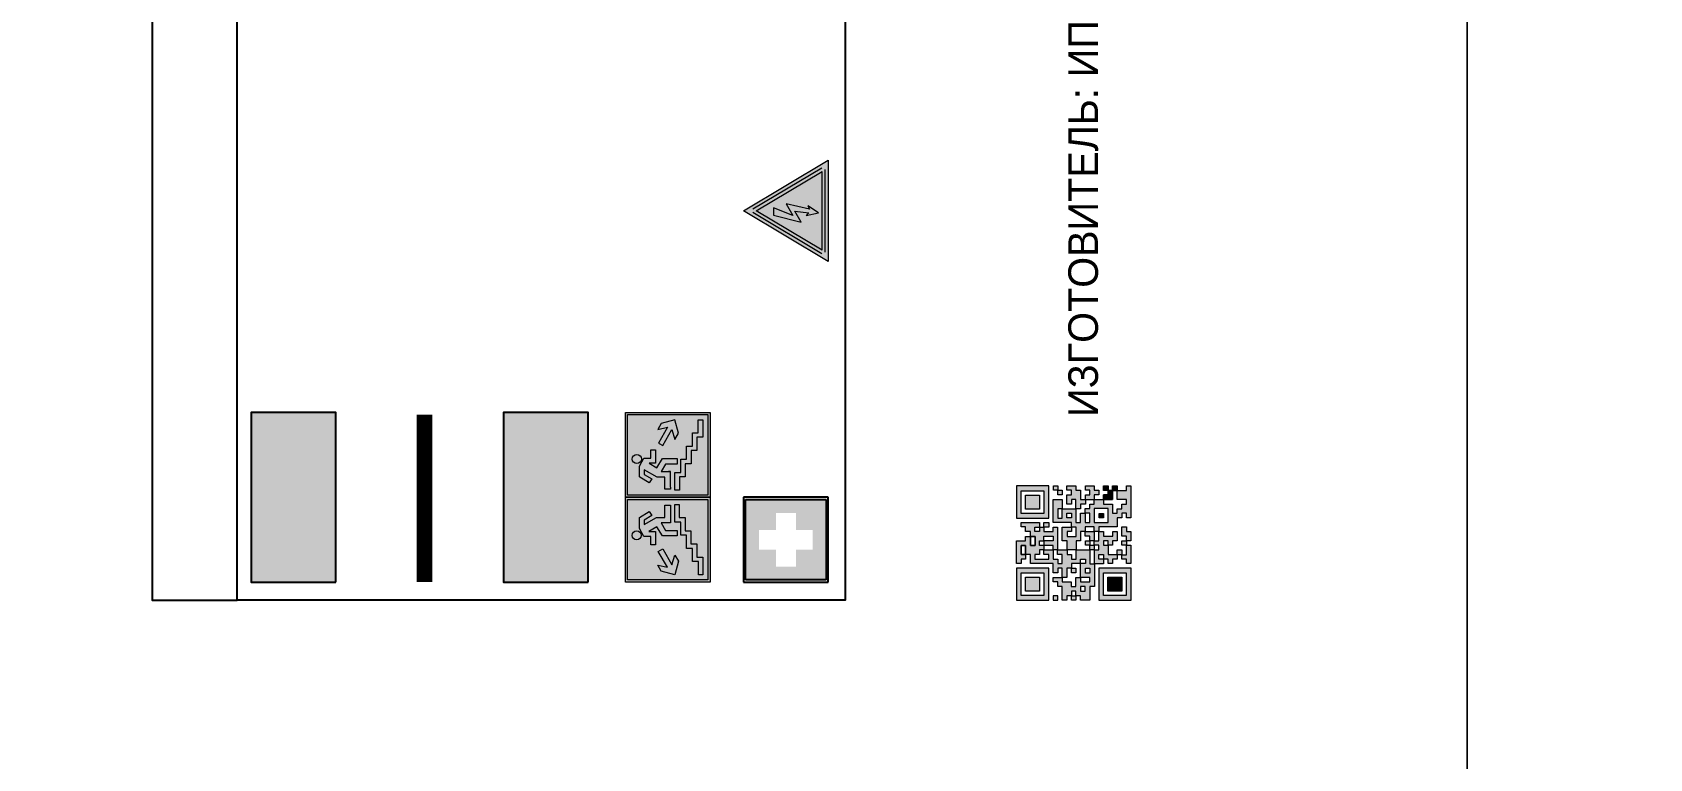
# Model space of a CAD drawing. Header units: millimetres. Extents: x 13114 to 67229, y 22859 to 38520.
# Drawn here: x 22427.9 to 22580.6, y 35564.6 to 35633.2 of the extents above; entities that cross this region are included whole.
import ezdxf

# ---------------------------------------------------------------- set-up
doc = ezdxf.new("R2010")
doc.units = ezdxf.units.MM
doc.layers.add('План_Штампы', color=7, linetype='Continuous')
doc.styles.add('обычный', font='arial.ttf')

# ---------------------------------------------------------------- blocks, each defined once
blk = doc.blocks.new('A$C3E6D3DDE')
at = {"lineweight": 5}
h = blk.add_hatch(color=40, dxfattribs=at)
h.paths.add_polyline_path([(24.1, 1.45), (16.46, -11.35), (31.74, -11.35)])
h.paths.add_polyline_path([(24.09, -0.46), (30.03, -10.41), (18.14, -10.41)], flags=16)
h.paths.add_polyline_path([(24.54, -3.08), (23.41, -6.02), (25.13, -5.01), (24.33, -8.5), (24.82, -8.27), (23.79, -9.86), (23.4, -8.04), (23.8, -8.43), (24.04, -6.29), (22.39, -7.25), (23.44, -3.08)], flags=0)
h = blk.add_hatch(color=256, dxfattribs=at)
h.paths.add_polyline_path([(24.37, 0.03, 0.567511), (23.82, 0.03), (17.59, -10.4, 0.582454), (17.86, -10.88), (30.32, -10.88, 0.582149), (30.6, -10.4)])
h.paths.add_polyline_path([(24.09, -0.46), (18.14, -10.41), (30.03, -10.41)], flags=16)
h.paths.add_polyline_path([(24.54, -3.08), (23.41, -6.02), (25.13, -5.01), (24.33, -8.5), (24.82, -8.27), (23.79, -9.86), (23.4, -8.04), (23.8, -8.43), (24.04, -6.29), (22.39, -7.25), (23.44, -3.08)], flags=0)
h = blk.add_hatch(color=40, dxfattribs=at)
h.paths.add_polyline_path([(24.09, -0.46), (18.14, -10.41), (30.03, -10.41)])
h.paths.add_polyline_path([(24.82, -8.27), (23.79, -9.86), (23.4, -8.04), (23.8, -8.43), (24.04, -6.29), (22.39, -7.25), (23.44, -3.08), (24.54, -3.08), (23.41, -6.02), (25.13, -5.01), (24.33, -8.5)], flags=16)
at = {"color": 40, "lineweight": 5}
for p, q in [((16.46, -11.35), (24.1, 1.45)), ((24.1, 1.45), (31.74, -11.35))]:
    blk.add_line(p, q, dxfattribs=at)
at = {"lineweight": 5}
for p, q in [((17.59, -10.4), (23.82, 0.03)), ((24.37, 0.03), (30.6, -10.4)), ((18.14, -10.41), (24.09, -0.46)), ((24.09, -0.46), (30.03, -10.41)), ((23.44, -3.08), (22.39, -7.25)), ((23.41, -6.02), (24.54, -3.08)), ((24.54, -3.08), (23.44, -3.08)), ((22.39, -7.25), (24.04, -6.29)), ((25.13, -5.01), (23.41, -6.02)), ((24.04, -6.29), (23.8, -8.43)), ((24.33, -8.5), (25.13, -5.01)), ((23.8, -8.43), (23.4, -8.04)), ((23.4, -8.04), (23.79, -9.86)), ((23.79, -9.86), (24.82, -8.27)), ((24.82, -8.27), (24.33, -8.5)), ((17.86, -10.88), (30.32, -10.88)), ((18.14, -10.41), (30.03, -10.41))]:
    blk.add_line(p, q, dxfattribs=at)
at = {"color": 50, "lineweight": 5}
blk.add_line((31.74, -11.35), (16.46, -11.35), dxfattribs=at)
blk = doc.blocks.new('A$C7B4425F7')
at = {"true_color": 0xffffff}
blk.add_hatch(color=7, dxfattribs=at).paths.add_polyline_path([(0, 0), (-16, 0), (-16, -8), (0, -8)])
h = blk.add_hatch(color=126)
h.paths.add_polyline_path([(-0.2, -0.2), (-15.8, -0.2), (-15.8, -7.8), (-0.2, -7.8)])
h.paths.add_polyline_path([(-11.76, -2.03), (-11.76, -3.66), (-11.17, -3.66, -0.568275), (-11.17, -6.18), (-12.58, -6.18), (-12.58, -2.03)], flags=16)
h.paths.add_polyline_path([(-13.33, -4.12, -0.495768), (-13.59, -6.18), (-15.03, -6.18), (-15.03, -2.03), (-13.59, -2.03, -0.487973)], flags=16)
h.paths.add_polyline_path([(-10.25, -2.03), (-9.48, -2.03), (-9.48, -6.18), (-10.25, -6.18)], flags=16)
h.paths.add_polyline_path([(-13.84, -3.69), (-14.24, -3.69), (-14.24, -3.03), (-13.9, -3.03, -0.692621)], flags=0)
h.paths.add_polyline_path([(-9.15, -2.03), (-8.4, -2.03), (-8.04, -3.07), (-7.68, -2.03), (-6.93, -2.03), (-7.64, -4.1), (-6.93, -6.18), (-7.68, -6.18), (-8.04, -5.14), (-8.4, -6.18), (-9.15, -6.18), (-8.44, -4.1)], flags=16)
h.paths.add_polyline_path([(-11.76, -4.46), (-11.42, -4.46, -0.692621), (-11.36, -5.12), (-11.76, -5.12)], flags=0)
h.paths.add_polyline_path([(-13.9, -5.2), (-14.24, -5.2), (-14.24, -4.55), (-13.84, -4.55, -0.708038)], flags=0)
edge = h.paths.add_edge_path(flags=16)
edge.add_ellipse((-5.51, -4.08), major_axis=(0, 2.05), ratio=0.586184, start_angle=0, end_angle=360)
edge = h.paths.add_edge_path(flags=0)
edge.add_ellipse((-5.51, -4.08), major_axis=(0, 1.14), ratio=0.454828, start_angle=0, end_angle=360)
h.paths.add_polyline_path([(-4.13, -4.96, 0.377264), (-3.48, -4.52, 0.0555), (-3.16, -2.03), (-1.66, -2.03), (-1.66, -4.96), (-0.96, -4.96), (-0.96, -7.01), (-1.75, -7.01), (-1.75, -6.18), (-3.3, -6.18), (-3.3, -7.02), (-4.13, -7.02)], flags=16)
h.paths.add_polyline_path([(-2.73, -2.91), (-2.28, -2.91), (-2.28, -4.96), (-3.05, -4.96, 0.079136)], flags=0)
at = {"color": 126}
blk.add_lwpolyline([(-16, -8), (0, -8), (0, 0), (-16, 0)], close=True, dxfattribs=at)
blk = doc.blocks.new('A$C18900ED3')
h = blk.add_hatch(color=126)
h.paths.add_polyline_path([(-0.18, -0.18), (-7.02, -0.18), (-7.02, -7.02), (-0.18, -7.02)])
h.paths.add_polyline_path([(-5.89, -4.46), (-5.89, -2.77), (-4.46, -2.77), (-4.46, -1.31), (-2.77, -1.31), (-2.77, -2.77), (-1.33, -2.77), (-1.33, -4.46), (-2.77, -4.46), (-2.77, -5.89), (-4.46, -5.89), (-4.46, -4.46)], flags=16)
at = {"color": 126}
for p, q in [((-7.2, 0), (-7.2, -7.2)), ((0, 0), (-7.2, 0)), ((0, -7.2), (0, 0)), ((-7.02, -7.02), (-7.02, -0.18)), ((-7.02, -0.18), (-0.18, -0.18)), ((-0.18, -0.18), (-0.18, -7.02)), ((-7.2, -7.2), (0, -7.2)), ((-0.18, -7.02), (-7.02, -7.02))]:
    blk.add_line(p, q, dxfattribs=at)
blk = doc.blocks.new('вниз 3')
at = {"lineweight": 0, "true_color": 0xffffff}
h = blk.add_hatch(color=7, dxfattribs=at)
h.dxf.hatch_style = 1
h.paths.add_polyline_path([(40997.5, -4475.69), (40997.25, -4475.28), (40995.76, -4476.15), (40995.97, -4475.23), (40995.39, -4475.56), (40995.05, -4476.83), (40996.33, -4477.17), (40996.91, -4476.83), (40996, -4476.55)], flags=0)
h.paths.add_polyline_path([(40999.81, -4473.95), (41000.22, -4473.95), (41000.64, -4474.67), (41001.03, -4474.43), (41000.46, -4473.49), (41000.42, -4473.49), (40999.43, -4473.49), (40998.68, -4473.92), (40998.68, -4474.57), (40997.88, -4474.57), (40997.88, -4475), (40999.14, -4475), (40999.14, -4474.43), (40999.14, -4474.38), (40999.59, -4475.15), (40998.72, -4475.67), (40998.72, -4477.06), (40999.24, -4477.06), (40999.24, -4475.96), (40999.95, -4475.56), (40999.95, -4476.43), (41001.61, -4476.43), (41001.61, -4475.88), (41000.47, -4475.88), (41000.47, -4475.12)], flags=0)
h.paths.add_polyline_path([(40999.2, -4473.24, 1), (40998.35, -4473.24, 1)], flags=0)
h.paths.add_polyline_path([(41000.46, -4477.26), (41001.69, -4477.26), (41001.69, -4476.84), (41000.03, -4476.84), (41000.03, -4477.39), (40998.78, -4477.39), (40998.78, -4477.95), (40997.53, -4477.95), (40997.53, -4478.5), (40996.29, -4478.5), (40996.29, -4479.06), (40995.05, -4479.06), (40995.05, -4479.48), (40995.29, -4479.48), (40996.72, -4479.48), (40996.72, -4478.92), (40997.97, -4478.92), (40997.97, -4478.36), (40999.2, -4478.36), (40999.2, -4477.81), (41000.46, -4477.81)], flags=0)
h.paths.add_polyline_path([(41002.37, -4472.17), (40994.37, -4472.17), (40994.37, -4480.17), (41002.37, -4480.17)])
h.paths.add_polyline_path([(41002.16, -4479.96), (40994.57, -4479.96), (40994.57, -4472.37), (41002.16, -4472.37)], flags=16)
h.paths.add_polyline_path([(41001.61, -4475.88), (41001.61, -4476.43), (40999.95, -4476.43), (40999.95, -4475.56), (40999.24, -4475.96), (40999.24, -4477.06), (40998.72, -4477.06), (40998.72, -4475.67), (40999.59, -4475.15), (40999.14, -4474.38), (40999.14, -4474.43), (40999.14, -4475), (40997.88, -4475), (40997.88, -4474.57), (40998.68, -4474.57), (40998.68, -4473.92), (40999.43, -4473.49), (41000.42, -4473.49), (41000.46, -4473.49), (41001.03, -4474.43), (41000.64, -4474.67), (41000.22, -4473.95), (40999.81, -4473.95), (41000.47, -4475.12), (41000.47, -4475.88)], flags=0)
h.paths.add_polyline_path([(41001.69, -4476.84), (41001.69, -4477.26), (41000.46, -4477.26), (41000.46, -4477.81), (40999.2, -4477.81), (40999.2, -4478.36), (40997.97, -4478.36), (40997.97, -4478.92), (40996.72, -4478.92), (40996.72, -4479.48), (40995.05, -4479.48), (40995.05, -4479.06), (40996.29, -4479.06), (40996.29, -4478.5), (40997.53, -4478.5), (40997.53, -4477.95), (40998.78, -4477.95), (40998.78, -4477.39), (41000.03, -4477.39), (41000.03, -4476.84)], flags=0)
h.paths.add_polyline_path([(40998.35, -4473.24, -1), (40999.2, -4473.24, -1)], flags=0)
h.paths.add_polyline_path([(40997.5, -4475.69), (40996, -4476.55), (40996.91, -4476.83), (40996.33, -4477.17), (40995.05, -4476.83), (40995.39, -4475.56), (40995.97, -4475.23), (40995.76, -4476.15), (40997.25, -4475.28)], flags=0)
at = {"lineweight": 0}
h = blk.add_hatch(color=126, dxfattribs=at)
h.dxf.hatch_style = 1
h.paths.add_polyline_path([(41002.16, -4472.37), (40994.57, -4472.37), (40994.57, -4479.96), (41002.16, -4479.96)])
h.paths.add_polyline_path([(40995.97, -4475.23), (40995.76, -4476.15), (40997.25, -4475.28), (40997.5, -4475.69), (40996, -4476.55), (40996.91, -4476.83), (40996.33, -4477.17), (40995.05, -4476.83), (40995.39, -4475.56)], flags=16)
h.paths.add_polyline_path([(40997.88, -4474.57), (40998.68, -4474.57), (40998.68, -4473.92), (40999.43, -4473.49), (41000.42, -4473.49), (41000.46, -4473.49), (41001.03, -4474.43), (41000.64, -4474.67), (41000.22, -4473.95), (40999.81, -4473.95), (41000.47, -4475.12), (41000.47, -4475.88), (41001.61, -4475.88), (41001.61, -4476.43), (40999.95, -4476.43), (40999.95, -4475.56), (40999.24, -4475.96), (40999.24, -4477.06), (40998.72, -4477.06), (40998.72, -4475.67), (40999.59, -4475.15), (40999.14, -4474.38), (40999.14, -4474.43), (40999.14, -4475), (40997.88, -4475)], flags=16)
h.paths.add_polyline_path([(40998.35, -4473.24, -1), (40999.2, -4473.24, -1)], flags=16)
h.paths.add_polyline_path([(40997.53, -4477.95), (40998.78, -4477.95), (40998.78, -4477.39), (41000.03, -4477.39), (41000.03, -4476.84), (41001.69, -4476.84), (41001.69, -4477.26), (41000.46, -4477.26), (41000.46, -4477.81), (40999.2, -4477.81), (40999.2, -4478.36), (40997.97, -4478.36), (40997.97, -4478.92), (40996.72, -4478.92), (40996.72, -4479.48), (40995.05, -4479.48), (40995.05, -4479.06), (40996.29, -4479.06), (40996.29, -4478.5), (40997.53, -4478.5)], flags=16)
at = {"lineweight": 0, "true_color": 0xffffff}
h = blk.add_hatch(color=7, dxfattribs=at)
h.dxf.hatch_style = 1
h.paths.add_polyline_path([(40999.2, -4473.24, 1), (40998.35, -4473.24, 1)])
h.paths.add_polyline_path([(40999.81, -4473.95), (41000.22, -4473.95), (41000.64, -4474.67), (41001.03, -4474.43), (41000.46, -4473.49), (41000.42, -4473.49), (40999.43, -4473.49), (40998.68, -4473.92), (40998.68, -4474.57), (40997.88, -4474.57), (40997.88, -4475), (40999.14, -4475), (40999.14, -4474.43), (40999.14, -4474.38), (40999.59, -4475.15), (40998.72, -4475.67), (40998.72, -4477.06), (40999.24, -4477.06), (40999.24, -4475.96), (40999.95, -4475.56), (40999.95, -4476.43), (41001.61, -4476.43), (41001.61, -4475.88), (41000.47, -4475.88), (41000.47, -4475.12)])
h.paths.add_polyline_path([(40999.2, -4477.81), (41000.46, -4477.81), (41000.46, -4477.26), (41001.69, -4477.26), (41001.69, -4476.84), (41000.03, -4476.84), (41000.03, -4477.39), (40998.78, -4477.39), (40998.78, -4477.95), (40997.53, -4477.95), (40997.53, -4478.5), (40996.29, -4478.5), (40996.29, -4479.06), (40995.05, -4479.06), (40995.05, -4479.48), (40995.29, -4479.48), (40996.72, -4479.48), (40996.72, -4478.92), (40997.97, -4478.92), (40997.97, -4478.36), (40999.2, -4478.36)])
h.paths.add_polyline_path([(40997.5, -4475.69), (40997.25, -4475.28), (40995.76, -4476.15), (40995.97, -4475.23), (40995.39, -4475.56), (40995.05, -4476.83), (40996.33, -4477.17), (40996.91, -4476.83), (40996, -4476.55)])
at = {"color": 126, "lineweight": 0}
for points in [[(40994.37, -4472.17), (41002.37, -4472.17), (41002.37, -4480.17), (40994.37, -4480.17)], [(40994.57, -4472.37), (41002.16, -4472.37), (41002.16, -4479.96), (40994.57, -4479.96)]]:
    blk.add_lwpolyline(points, close=True, dxfattribs=at)
for points in [[(40999.14, -4474.43), (40999.14, -4475), (40997.88, -4475), (40997.88, -4474.57), (40998.68, -4474.57), (40998.68, -4473.92), (40999.43, -4473.49), (41000.42, -4473.49), (41000.46, -4473.49), (41001.03, -4474.43), (41000.64, -4474.67), (41000.22, -4473.95), (40999.81, -4473.95), (41000.47, -4475.12), (41000.47, -4475.88), (41001.61, -4475.88), (41001.61, -4476.43), (40999.95, -4476.43), (40999.95, -4475.56), (40999.24, -4475.96), (40999.24, -4477.06), (40998.72, -4477.06), (40998.72, -4475.67), (40999.59, -4475.15), (40999.14, -4474.38), (40999.14, -4474.43)], [(40995.05, -4476.83), (40995.39, -4475.56), (40995.97, -4475.23), (40995.76, -4476.15), (40997.25, -4475.28), (40997.5, -4475.69), (40996, -4476.55), (40996.91, -4476.83), (40996.33, -4477.17), (40995.05, -4476.83)], [(40995.29, -4479.48), (40995.05, -4479.48), (40995.05, -4479.06), (40996.29, -4479.06), (40996.29, -4478.5), (40997.53, -4478.5), (40997.53, -4477.95), (40998.78, -4477.95), (40998.78, -4477.39), (41000.03, -4477.39), (41000.03, -4476.84), (41001.69, -4476.84), (41001.69, -4477.26), (41000.46, -4477.26), (41000.46, -4477.81), (40999.2, -4477.81), (40999.2, -4478.36), (40997.97, -4478.36), (40997.97, -4478.92), (40996.72, -4478.92), (40996.72, -4479.48), (40995.05, -4479.48)]]:
    blk.add_lwpolyline(points, dxfattribs=at)
blk.add_circle((40998.77, -4473.24), 0.426, dxfattribs=at)
blk = doc.blocks.new('A$C32E8229D')
at = {"true_color": 0xffffff}
blk.add_hatch(color=7, dxfattribs=at).paths.add_polyline_path([(0, 0), (0, -8), (16, -8), (16, 0)])
h = blk.add_hatch(color=126)
h.paths.add_polyline_path([(0.2, -0.2), (15.8, -0.2), (15.8, -7.8), (0.2, -7.8)])
h.paths.add_polyline_path([(13.49, -2.05), (12.08, -2.05), (11.37, -2.63, 0.162397), (11.29, -2.84), (11.29, -3.63), (10.35, -3.63), (10.35, -4.05), (11.68, -4.05), (11.68, -3.48), (12.26, -4.28), (11.29, -5.1), (11.29, -6.78), (11.85, -6.78), (11.85, -5.44), (12.8, -4.64), (12.8, -5.94), (14.46, -5.94), (14.46, -5.39), (13.45, -5.39), (13.45, -3.97), (12.46, -2.59), (13.15, -2.59), (13.69, -3.34), (14.18, -3)], flags=16)
h.paths.add_polyline_path([(10.74, -1.82, 1), (11.8, -1.82, 1)], flags=16)
h.paths.add_polyline_path([(9.39, -3.59), (5.99, -3.59), (6.56, -3.03), (5.91, -3.03), (5.1, -3.83), (5.91, -4.64), (6.56, -4.64), (5.99, -4.09), (9.39, -4.09)], flags=16)
h.paths.add_polyline_path([(4.29, -1.08), (1.72, -1.08), (1.72, -6.6), (4.29, -6.6)], flags=16)
at = {"color": 126}
blk.add_lwpolyline([(16, -8), (0, -8), (0, 0), (16, 0)], close=True, dxfattribs=at)
blk = doc.blocks.new('вниз')
at = {"lineweight": 0, "true_color": 0xffffff}
h = blk.add_hatch(color=7, dxfattribs=at)
h.dxf.hatch_style = 1
h.paths.add_polyline_path([(40994.51, -4472.22), (40986.51, -4472.22), (40986.51, -4480.22), (40994.51, -4480.22)])
h.paths.add_polyline_path([(40994.31, -4472.42), (40994.31, -4480.01), (40986.71, -4480.01), (40986.71, -4472.42)], flags=16)
h.paths.add_polyline_path([(40988.43, -4473.53), (40989.43, -4473.53), (40990.19, -4473.96), (40990.19, -4474.6), (40991, -4474.6), (40991, -4475.06), (40989.73, -4475.06), (40989.73, -4474.46), (40989.3, -4475.18), (40990.17, -4475.7), (40990.17, -4477.11), (40989.63, -4477.11), (40989.63, -4476.01), (40988.94, -4475.59), (40988.94, -4476.46), (40988.94, -4476.46), (40987.47, -4476.46), (40987.26, -4476.46), (40987.26, -4475.92), (40988.4, -4475.92), (40988.4, -4475.2), (40989.1, -4473.99), (40988.66, -4473.99), (40988.24, -4474.7), (40987.86, -4474.47), (40988.41, -4473.56)], flags=0)
h.paths.add_polyline_path([(40990.55, -4473.29, -1), (40989.69, -4473.29, -1)], flags=0)
h.paths.add_polyline_path([(40988.85, -4476.89), (40988.85, -4477.43), (40990.1, -4477.43), (40990.1, -4477.99), (40991.34, -4477.99), (40991.34, -4478.54), (40992.59, -4478.54), (40992.59, -4479.09), (40993.83, -4479.09), (40993.83, -4479.52), (40992.17, -4479.52), (40992.17, -4478.97), (40990.91, -4478.97), (40990.91, -4478.41), (40989.68, -4478.41), (40989.68, -4477.86), (40988.43, -4477.86), (40988.43, -4477.31), (40987.6, -4477.31), (40987.18, -4477.31), (40987.18, -4476.89)], flags=0)
h.paths.add_polyline_path([(40991.61, -4475.33), (40993.12, -4476.2), (40992.9, -4475.27), (40993.48, -4475.6), (40993.83, -4476.88), (40992.56, -4477.22), (40991.97, -4476.88), (40992.9, -4476.61), (40991.38, -4475.74), (40991.58, -4475.39)], flags=0)
h.paths.add_polyline_path([(40990.19, -4473.96), (40989.43, -4473.53), (40988.43, -4473.53), (40988.41, -4473.56), (40987.86, -4474.47), (40988.24, -4474.7), (40988.66, -4473.99), (40989.1, -4473.99), (40988.4, -4475.2), (40988.4, -4475.92), (40987.26, -4475.92), (40987.26, -4476.46), (40987.47, -4476.46), (40988.94, -4476.46), (40988.94, -4476.27), (40988.94, -4475.59), (40989.63, -4476.01), (40989.63, -4477.11), (40990.17, -4477.11), (40990.17, -4475.7), (40989.3, -4475.18), (40989.73, -4474.46), (40989.73, -4475.06), (40991, -4475.06), (40991, -4474.6), (40990.19, -4474.6)], flags=0)
h.paths.add_polyline_path([(40990.55, -4473.29, 1), (40989.69, -4473.29, 1)], flags=0)
h.paths.add_polyline_path([(40991.61, -4475.33), (40991.58, -4475.39), (40991.38, -4475.74), (40992.9, -4476.61), (40991.97, -4476.88), (40992.56, -4477.22), (40993.83, -4476.88), (40993.48, -4475.6), (40992.9, -4475.27), (40993.12, -4476.2)], flags=0)
h.paths.add_polyline_path([(40990.1, -4477.43), (40988.85, -4477.43), (40988.85, -4476.89), (40987.18, -4476.89), (40987.18, -4477.31), (40987.6, -4477.31), (40988.43, -4477.31), (40988.43, -4477.86), (40989.68, -4477.86), (40989.68, -4478.41), (40990.91, -4478.41), (40990.91, -4478.97), (40992.17, -4478.97), (40992.17, -4479.52), (40993.83, -4479.52), (40993.83, -4479.09), (40992.59, -4479.09), (40992.59, -4478.54), (40991.34, -4478.54), (40991.34, -4477.99), (40990.1, -4477.99)], flags=0)
at = {"lineweight": 0}
h = blk.add_hatch(color=126, dxfattribs=at)
h.dxf.hatch_style = 1
h.paths.add_polyline_path([(40994.31, -4472.42), (40986.71, -4472.42), (40986.71, -4480.01), (40994.31, -4480.01)])
h.paths.add_polyline_path([(40988.43, -4473.53), (40989.43, -4473.53), (40990.19, -4473.96), (40990.19, -4474.6), (40991, -4474.6), (40991, -4475.06), (40989.73, -4475.06), (40989.73, -4474.46), (40989.3, -4475.18), (40990.17, -4475.7), (40990.17, -4477.11), (40989.63, -4477.11), (40989.63, -4476.01), (40988.94, -4475.59), (40988.94, -4476.46), (40988.94, -4476.46), (40987.47, -4476.46), (40987.26, -4476.46), (40987.26, -4475.92), (40988.4, -4475.92), (40988.4, -4475.2), (40989.1, -4473.99), (40988.66, -4473.99), (40988.24, -4474.7), (40987.86, -4474.47), (40988.41, -4473.56)], flags=16)
h.paths.add_polyline_path([(40990.55, -4473.29, -1), (40989.69, -4473.29, -1)], flags=16)
h.paths.add_polyline_path([(40988.85, -4476.89), (40988.85, -4477.43), (40990.1, -4477.43), (40990.1, -4477.99), (40991.34, -4477.99), (40991.34, -4478.54), (40992.59, -4478.54), (40992.59, -4479.09), (40993.83, -4479.09), (40993.83, -4479.52), (40992.17, -4479.52), (40992.17, -4478.97), (40990.91, -4478.97), (40990.91, -4478.41), (40989.68, -4478.41), (40989.68, -4477.86), (40988.43, -4477.86), (40988.43, -4477.31), (40987.6, -4477.31), (40987.18, -4477.31), (40987.18, -4476.89)], flags=16)
h.paths.add_polyline_path([(40991.61, -4475.33), (40993.12, -4476.2), (40992.9, -4475.27), (40993.48, -4475.6), (40993.83, -4476.88), (40992.56, -4477.22), (40991.97, -4476.88), (40992.9, -4476.61), (40991.38, -4475.74), (40991.58, -4475.39)], flags=16)
at = {"lineweight": 0, "true_color": 0xffffff}
h = blk.add_hatch(color=7, dxfattribs=at)
h.dxf.hatch_style = 1
h.paths.add_polyline_path([(40989.73, -4474.46), (40989.73, -4475.06), (40991, -4475.06), (40991, -4474.6), (40990.19, -4474.6), (40990.19, -4473.96), (40989.43, -4473.53), (40988.43, -4473.53), (40988.41, -4473.56), (40987.86, -4474.47), (40988.24, -4474.7), (40988.66, -4473.99), (40989.1, -4473.99), (40988.4, -4475.2), (40988.4, -4475.92), (40987.26, -4475.92), (40987.26, -4476.46), (40987.47, -4476.46), (40988.94, -4476.46), (40988.94, -4475.59), (40989.63, -4476.01), (40989.63, -4477.11), (40990.17, -4477.11), (40990.17, -4475.7), (40989.3, -4475.18)])
h.paths.add_polyline_path([(40989.69, -4473.29, 1), (40990.55, -4473.29, 1)])
h.paths.add_polyline_path([(40991.61, -4475.33), (40991.58, -4475.39), (40991.38, -4475.74), (40992.9, -4476.61), (40991.97, -4476.88), (40992.56, -4477.22), (40993.83, -4476.88), (40993.48, -4475.6), (40992.9, -4475.27), (40993.12, -4476.2)])
h.paths.add_polyline_path([(40990.1, -4477.43), (40988.85, -4477.43), (40988.85, -4476.89), (40987.18, -4476.89), (40987.18, -4477.31), (40987.6, -4477.31), (40988.43, -4477.31), (40988.43, -4477.86), (40989.68, -4477.86), (40989.68, -4478.41), (40990.91, -4478.41), (40990.91, -4478.97), (40992.17, -4478.97), (40992.17, -4479.52), (40993.83, -4479.52), (40993.83, -4479.09), (40992.59, -4479.09), (40992.59, -4478.54), (40991.34, -4478.54), (40991.34, -4477.99), (40990.1, -4477.99)])
at = {"color": 126, "lineweight": 0}
for points in [[(40986.51, -4472.22), (40994.51, -4472.22), (40994.51, -4480.22), (40986.51, -4480.22)], [(40986.71, -4472.42), (40994.31, -4472.42), (40994.31, -4480.01), (40986.71, -4480.01)]]:
    blk.add_lwpolyline(points, close=True, dxfattribs=at)
for points in [[(40987.47, -4476.46), (40987.26, -4476.46), (40987.26, -4475.92), (40988.4, -4475.92), (40988.4, -4475.2), (40989.1, -4473.99), (40988.66, -4473.99), (40988.24, -4474.7), (40987.86, -4474.47), (40988.41, -4473.56), (40988.43, -4473.53), (40989.43, -4473.53), (40990.19, -4473.96), (40990.19, -4474.6), (40991, -4474.6), (40991, -4475.06), (40989.73, -4475.06), (40989.73, -4474.46), (40989.3, -4475.18), (40990.17, -4475.7), (40990.17, -4477.11), (40989.63, -4477.11), (40989.63, -4476.01), (40988.94, -4475.59), (40988.94, -4476.46)], [(40987.47, -4476.46), (40988.94, -4476.46), (40988.94, -4476.27)], [(40991.58, -4475.39), (40991.38, -4475.74), (40992.9, -4476.61), (40991.97, -4476.88), (40992.56, -4477.22), (40993.83, -4476.88), (40993.48, -4475.6), (40992.9, -4475.27), (40993.12, -4476.2), (40991.61, -4475.33), (40991.58, -4475.39)], [(40987.6, -4477.31), (40987.18, -4477.31), (40987.18, -4476.89), (40988.85, -4476.89), (40988.85, -4477.43), (40990.1, -4477.43), (40990.1, -4477.99), (40991.34, -4477.99), (40991.34, -4478.54), (40992.59, -4478.54), (40992.59, -4479.09), (40993.83, -4479.09), (40993.83, -4479.52), (40992.17, -4479.52), (40992.17, -4478.97), (40990.91, -4478.97), (40990.91, -4478.41), (40989.68, -4478.41), (40989.68, -4477.86), (40988.43, -4477.86), (40988.43, -4477.31), (40987.6, -4477.31)]]:
    blk.add_lwpolyline(points, dxfattribs=at)
blk.add_circle((40990.12, -4473.29), 0.432, dxfattribs=at)
blk = doc.blocks.new('QR')
at = {"lineweight": 0}
h = blk.add_hatch(color=256, dxfattribs=at)
h.dxf.hatch_style = 1
h.paths.add_polyline_path([(9241.16, 2687.38), (9242.01, 2687.38), (9242.01, 2687.83), (9241.59, 2687.83), (9241.59, 2688.68), (9239.45, 2688.68), (9239.45, 2688.25), (9239.86, 2688.25), (9239.86, 2687.83), (9240.29, 2687.83), (9240.29, 2688.25), (9241.16, 2688.25), (9241.16, 2687.83), (9240.29, 2687.83), (9240.29, 2687.38), (9239.45, 2687.38), (9239.45, 2685.22), (9238.57, 2685.22), (9238.57, 2684.8), (9239.02, 2684.8), (9239.02, 2684.37), (9238.13, 2684.37), (9238.13, 2683.92), (9239.02, 2683.92), (9239.02, 2683.5), (9239.44, 2683.5), (9239.44, 2682.64), (9239.87, 2682.64), (9239.87, 2682.18), (9239.44, 2682.18), (9239.44, 2682.64), (9238.13, 2682.64), (9238.13, 2681.76), (9237.71, 2681.76), (9237.71, 2682.64), (9238.13, 2682.64), (9238.13, 2683.07), (9237.27, 2683.07), (9237.27, 2683.51), (9237.71, 2683.51), (9237.71, 2684.37), (9238.13, 2684.37), (9238.13, 2685.22), (9237.71, 2685.22), (9237.71, 2684.8), (9237.28, 2684.8), (9237.28, 2684.38), (9235.98, 2684.38), (9235.98, 2683.92), (9236.4, 2683.92), (9236.4, 2683.49), (9236.84, 2683.49), (9236.84, 2683.07), (9236.4, 2683.07), (9236.4, 2682.64), (9235.98, 2682.64), (9235.98, 2681.76), (9237.29, 2681.76), (9237.29, 2681.33), (9239.43, 2681.33), (9239.43, 2681.76), (9240.74, 2681.76), (9240.74, 2683.05), (9239.87, 2683.05), (9239.87, 2683.5), (9240.29, 2683.5), (9240.29, 2683.91), (9240.74, 2683.91), (9240.74, 2684.81), (9240.29, 2684.81), (9240.29, 2684.79), (9240.29, 2684.37), (9239.45, 2684.37), (9239.45, 2684.8), (9239.87, 2684.8), (9239.87, 2685.21), (9240.74, 2685.21), (9240.74, 2686.1), (9240.29, 2686.1), (9240.29, 2685.64), (9239.86, 2685.64), (9239.86, 2686.95), (9240.29, 2686.95), (9240.29, 2686.52), (9240.74, 2686.52), (9240.74, 2686.1), (9241.16, 2686.1), (9241.16, 2686.53), (9241.59, 2686.53), (9241.59, 2686.1), (9242.02, 2686.1), (9242.02, 2685.21), (9241.59, 2685.21), (9241.59, 2686.1), (9241.16, 2686.1), (9241.16, 2685.21), (9240.74, 2685.21), (9240.74, 2684.81), (9242.89, 2684.81), (9242.89, 2685.22), (9242.47, 2685.22), (9242.47, 2686.11), (9242.89, 2686.11), (9242.89, 2686.52), (9242.46, 2686.52), (9242.46, 2686.95), (9242.89, 2686.95), (9242.89, 2686.52), (9243.32, 2686.52), (9243.32, 2688.26), (9242.9, 2688.26), (9242.9, 2687.83), (9242.47, 2687.83), (9242.47, 2687.38), (9242.01, 2687.38), (9242.01, 2686.94), (9241.16, 2686.94)])
h.paths.add_polyline_path([(9239.02, 2682.18), (9239.02, 2681.76), (9238.54, 2681.76), (9238.54, 2682.18)], flags=16)
h.paths.add_polyline_path([(9237.27, 2682.65), (9237.27, 2682.19), (9236.83, 2682.19), (9236.83, 2682.65)], flags=16)
h = blk.add_hatch(color=256, dxfattribs=at)
h.dxf.hatch_style = 1
h.paths.add_polyline_path([(9238.15, 2687.83), (9236.83, 2687.83), (9236.83, 2686.52), (9238.15, 2686.52)], flags=0)
h.paths.add_polyline_path([(9239.01, 2685.65), (9239.01, 2688.68), (9235.98, 2688.68), (9235.98, 2685.65)])
h.paths.add_polyline_path([(9236.41, 2686.1), (9236.41, 2688.26), (9238.56, 2688.26), (9238.56, 2686.1)], flags=16)
h.paths.add_polyline_path([(9236.83, 2686.52), (9236.83, 2687.83), (9238.15, 2687.83), (9238.15, 2686.52)], flags=0)
h = blk.add_hatch(color=256, dxfattribs=at)
h.dxf.hatch_style = 1
h.paths.add_polyline_path([(9238.15, 2686.52), (9238.15, 2687.83), (9236.83, 2687.83), (9236.83, 2686.52)])
h.paths.add_polyline_path([(9245.91, 2686.52), (9245.91, 2687.83), (9244.59, 2687.83), (9244.59, 2686.52)], flags=0)
h.paths.add_polyline_path([(9246.77, 2685.65), (9246.77, 2688.68), (9243.74, 2688.68), (9243.74, 2685.65)])
h.paths.add_polyline_path([(9244.17, 2686.1), (9244.17, 2688.26), (9246.32, 2688.26), (9246.32, 2686.1)], flags=16)
h.paths.add_polyline_path([(9244.59, 2686.52), (9244.59, 2687.83), (9245.91, 2687.83), (9245.91, 2686.52)], flags=0)
h = blk.add_hatch(color=256, dxfattribs=at)
h.dxf.hatch_style = 1
h.paths.add_polyline_path([(9240.75, 2681.76), (9240.75, 2681.35), (9241.17, 2681.35), (9241.17, 2681.76)])
h.paths.add_polyline_path([(9241.6, 2682.18), (9241.17, 2682.18), (9241.17, 2681.76), (9241.6, 2681.76)])
h.paths.add_polyline_path([(9242.47, 2681.34), (9242.47, 2682.19), (9242.02, 2682.19), (9242.02, 2681.76), (9241.6, 2681.76), (9241.6, 2681.34)])
h.paths.add_polyline_path([(9239.87, 2678.3), (9239.44, 2678.3), (9239.44, 2677.89), (9241.17, 2677.89), (9241.17, 2678.3), (9240.28, 2678.3), (9240.28, 2678.73), (9239.87, 2678.73)])
h.paths.add_polyline_path([(9240.75, 2678.73), (9240.75, 2679.19), (9240.28, 2679.19), (9240.28, 2678.73)])
h.paths.add_polyline_path([(9241.6, 2678.73), (9241.17, 2678.73), (9241.17, 2678.3), (9241.6, 2678.3)])
h.paths.add_polyline_path([(9242.02, 2678.3), (9241.6, 2678.3), (9241.6, 2677.89), (9242.48, 2677.89), (9242.48, 2678.31), (9242.9, 2678.31), (9242.9, 2678.73), (9242.02, 2678.73)])
h.paths.add_polyline_path([(9246.36, 2684.37), (9246.36, 2684.79), (9245.93, 2684.79), (9245.93, 2684.37)])
h.paths.add_polyline_path([(9246.78, 2685.2), (9246.36, 2685.2), (9246.36, 2684.79), (9246.78, 2684.79)])
h.paths.add_polyline_path([(9245.91, 2687.83), (9244.59, 2687.83), (9244.59, 2686.52), (9245.91, 2686.52)])
h = blk.add_hatch(color=256, dxfattribs=at)
h.dxf.hatch_style = 1
h.paths.add_polyline_path([(9243.32, 2686.11), (9242.89, 2686.11), (9242.89, 2685.64), (9243.32, 2685.64)])
h.paths.add_polyline_path([(9239.02, 2683.07), (9239.02, 2683.5), (9238.56, 2683.5), (9238.56, 2683.07)])
h.paths.add_polyline_path([(9236.4, 2684.8), (9236.4, 2685.22), (9235.98, 2685.22), (9235.98, 2684.8)])
h.paths.add_polyline_path([(9236.4, 2683.07), (9236.4, 2683.49), (9235.98, 2683.49), (9235.98, 2683.07)])
h = blk.add_hatch(color=256, dxfattribs=at)
h.dxf.hatch_style = 1
h.paths.add_polyline_path([(9243.32, 2682.64), (9243.32, 2683.07), (9244.62, 2683.07), (9244.62, 2684.37), (9243.74, 2684.37), (9243.74, 2684.8), (9244.62, 2684.8), (9244.62, 2684.37), (9245.48, 2684.37), (9245.48, 2685.22), (9243.32, 2685.22), (9243.32, 2683.5), (9242.89, 2683.5), (9242.89, 2683.06), (9242.01, 2683.06), (9242.01, 2683.91), (9242.47, 2683.91), (9242.47, 2683.5), (9242.89, 2683.5), (9242.89, 2684.38), (9241.59, 2684.38), (9241.59, 2683.91), (9240.74, 2683.91), (9240.74, 2683.05), (9241.59, 2683.05), (9241.59, 2682.64), (9242.47, 2682.64), (9242.47, 2682.19), (9242.91, 2682.19), (9242.91, 2681.34), (9242.48, 2681.34), (9242.48, 2680.91), (9242.91, 2680.91), (9242.91, 2679.17), (9243.75, 2679.17), (9243.75, 2678.73), (9244.2, 2678.73), (9244.2, 2678.3), (9243.75, 2678.3), (9243.75, 2677.88), (9246.78, 2677.88), (9246.78, 2678.3), (9246.35, 2678.3), (9246.35, 2679.19), (9245.48, 2679.19), (9245.48, 2678.31), (9245.05, 2678.31), (9245.05, 2678.73), (9244.62, 2678.73), (9244.62, 2679.19), (9244.2, 2679.19), (9244.2, 2679.61), (9245.05, 2679.61), (9245.05, 2680.46), (9245.48, 2680.46), (9245.48, 2681.34), (9245.04, 2681.34), (9245.04, 2681.76), (9244.63, 2681.76), (9244.63, 2682.19), (9244.21, 2682.19), (9244.21, 2681.76), (9243.32, 2681.76), (9243.32, 2682.19), (9244.21, 2682.19), (9244.21, 2682.64)])
h.paths.add_polyline_path([(9243.75, 2683.49), (9243.75, 2683.92), (9244.21, 2683.92), (9244.21, 2683.49)], flags=16)
h.paths.add_polyline_path([(9243.32, 2681.34), (9244.63, 2681.34), (9244.63, 2680.04), (9243.32, 2680.04)], flags=16)
h.paths.add_polyline_path([(9243.76, 2680.89), (9244.18, 2680.89), (9244.18, 2680.48), (9243.76, 2680.48)], flags=0)
h = blk.add_hatch(color=256, dxfattribs=at)
h.dxf.hatch_style = 1
h.paths.add_polyline_path([(9246.36, 2683.07), (9246.78, 2683.07), (9246.78, 2683.92), (9246.36, 2683.92), (9246.36, 2683.49), (9245.92, 2683.49), (9245.92, 2683.92), (9245.06, 2683.92), (9245.06, 2683.49), (9245.48, 2683.49), (9245.48, 2683.07), (9244.62, 2683.07), (9244.62, 2682.65), (9245.05, 2682.65), (9245.05, 2682.18), (9245.48, 2682.18), (9245.48, 2682.65), (9246.36, 2682.65)])
h.paths.add_polyline_path([(9246.78, 2682.18), (9246.36, 2682.18), (9246.36, 2681.75), (9245.92, 2681.75), (9245.92, 2682.18), (9245.48, 2682.18), (9245.48, 2681.34), (9245.48, 2681.34), (9245.94, 2681.34), (9245.94, 2680.91), (9246.36, 2680.91), (9246.36, 2681.34), (9246.78, 2681.34)])
h = blk.add_hatch(color=256, dxfattribs=at)
h.dxf.hatch_style = 1
h.paths.add_polyline_path([(9235.98, 2680.9), (9235.98, 2677.86), (9239.02, 2677.86), (9239.02, 2680.9)])
h.paths.add_polyline_path([(9238.57, 2680.48), (9238.57, 2678.32), (9236.41, 2678.32), (9236.41, 2680.48)], flags=16)
h.paths.add_polyline_path([(9238.15, 2680.05), (9238.15, 2678.74), (9236.83, 2678.74), (9236.83, 2680.05)], flags=0)
h = blk.add_hatch(color=256, dxfattribs=at)
h.dxf.hatch_style = 1
h.paths.add_polyline_path([(9242.02, 2680.46), (9242.48, 2680.46), (9242.48, 2680.91), (9241.58, 2680.91), (9241.58, 2681.35), (9241.17, 2681.35), (9241.17, 2680.91), (9240.75, 2680.91), (9240.75, 2681.33), (9239.43, 2681.33), (9239.43, 2680.46), (9239.86, 2680.46), (9239.86, 2680.92), (9240.3, 2680.92), (9240.3, 2680.46), (9239.86, 2680.46), (9239.86, 2680.04), (9239.44, 2680.04), (9239.44, 2679.62), (9239.86, 2679.62), (9239.86, 2679.19), (9240.29, 2679.19), (9240.29, 2680.03), (9241.18, 2680.03), (9241.18, 2680.47), (9241.6, 2680.47), (9241.6, 2680.03), (9241.18, 2680.03), (9241.18, 2679.61), (9241.6, 2679.61), (9241.6, 2679.19), (9242.47, 2679.19), (9242.47, 2679.6), (9242.02, 2679.6)])
h = blk.add_hatch(color=256, dxfattribs=at)
h.dxf.hatch_style = 1
h.paths.add_polyline_path([(9244.18, 2680.48), (9244.18, 2680.89), (9243.76, 2680.89), (9243.76, 2680.48)])
h = blk.add_hatch(color=256, dxfattribs=at)
h.dxf.hatch_style = 1
h.paths.add_polyline_path([(9245.93, 2680.04), (9245.93, 2680.46), (9245.48, 2680.46), (9245.48, 2679.62), (9246.35, 2679.62), (9246.35, 2680.04)])
h.paths.add_polyline_path([(9246.78, 2680.04), (9246.78, 2680.46), (9246.35, 2680.46), (9246.35, 2680.04)])
h.paths.add_polyline_path([(9246.78, 2679.18), (9246.78, 2679.62), (9246.35, 2679.62), (9246.35, 2679.18)])
h = blk.add_hatch(color=256, dxfattribs=at)
h.dxf.hatch_style = 1
h.paths.add_polyline_path([(9238.15, 2680.05), (9236.83, 2680.05), (9236.83, 2678.74), (9238.15, 2678.74)])
for points in [[(9237.71, 2685.22), (9238.13, 2685.22), (9238.13, 2684.37), (9237.71, 2684.37), (9237.71, 2683.51), (9237.27, 2683.51), (9237.27, 2683.07), (9238.13, 2683.07), (9238.13, 2682.64), (9237.71, 2682.64), (9237.71, 2681.76), (9238.13, 2681.76), (9238.13, 2682.64), (9239.44, 2682.64), (9239.44, 2683.5), (9239.02, 2683.5), (9239.02, 2683.07), (9238.56, 2683.07), (9238.56, 2683.5), (9239.02, 2683.5), (9239.02, 2683.92), (9238.13, 2683.92), (9238.13, 2684.37), (9239.02, 2684.37), (9239.02, 2684.8), (9238.57, 2684.8), (9238.57, 2685.22), (9239.45, 2685.22), (9239.45, 2687.38), (9240.29, 2687.38), (9240.29, 2687.83), (9239.86, 2687.83), (9239.86, 2688.25), (9239.45, 2688.25), (9239.45, 2688.68), (9241.59, 2688.68), (9241.59, 2687.83), (9242.01, 2687.83), (9242.01, 2687.38), (9242.47, 2687.38), (9242.47, 2687.83), (9242.9, 2687.83), (9242.9, 2688.26), (9243.32, 2688.26), (9243.32, 2686.52), (9242.89, 2686.52), (9242.89, 2686.11), (9243.32, 2686.11), (9243.32, 2685.64), (9242.89, 2685.64), (9242.89, 2686.11), (9242.47, 2686.11), (9242.47, 2685.22), (9242.89, 2685.22), (9242.89, 2684.81), (9240.74, 2684.81), (9240.74, 2683.91), (9241.59, 2683.91), (9241.59, 2684.38), (9242.89, 2684.38), (9242.89, 2683.5), (9242.47, 2683.5), (9242.47, 2683.91), (9242.01, 2683.91), (9242.01, 2683.06), (9242.89, 2683.06), (9242.89, 2683.5), (9243.32, 2683.5), (9243.32, 2685.22), (9245.48, 2685.22), (9245.48, 2684.37), (9244.62, 2684.37), (9244.62, 2683.07), (9245.48, 2683.07), (9245.48, 2683.49), (9245.06, 2683.49), (9245.06, 2683.92), (9245.92, 2683.92), (9245.92, 2683.49), (9246.36, 2683.49), (9246.36, 2683.92), (9246.78, 2683.92), (9246.78, 2683.07), (9246.36, 2683.07), (9246.36, 2682.65), (9245.48, 2682.65), (9245.48, 2682.18), (9245.92, 2682.18), (9245.92, 2681.75), (9246.36, 2681.75), (9246.36, 2682.18), (9246.78, 2682.18), (9246.78, 2681.34), (9246.36, 2681.34), (9246.36, 2680.91), (9245.94, 2680.91), (9245.94, 2681.34), (9245.48, 2681.34), (9245.48, 2680.46), (9245.93, 2680.46), (9245.93, 2680.04), (9246.35, 2680.04), (9246.35, 2680.46), (9246.78, 2680.46), (9246.78, 2680.04), (9246.78, 2680.04), (9246.35, 2680.04), (9246.35, 2679.62), (9246.78, 2679.62), (9246.78, 2679.18), (9246.35, 2679.18), (9246.35, 2678.3), (9246.78, 2678.3), (9246.78, 2677.88), (9243.75, 2677.88), (9243.75, 2678.3), (9244.2, 2678.3), (9244.2, 2678.73), (9243.75, 2678.73), (9243.75, 2679.17), (9242.91, 2679.17), (9242.91, 2680.91), (9242.48, 2680.91), (9242.48, 2680.46), (9242.02, 2680.46), (9242.02, 2679.6), (9242.47, 2679.6), (9242.47, 2679.19), (9241.6, 2679.19), (9241.6, 2679.61), (9241.18, 2679.61), (9241.18, 2680.03), (9240.29, 2680.03), (9240.29, 2679.19), (9240.75, 2679.19), (9240.75, 2678.73), (9240.28, 2678.73), (9240.28, 2678.3), (9241.17, 2678.3), (9241.17, 2678.73), (9241.6, 2678.73), (9241.6, 2678.3), (9242.02, 2678.3), (9242.02, 2678.73), (9242.9, 2678.73), (9242.9, 2678.31), (9242.48, 2678.31), (9242.48, 2677.89), (9241.6, 2677.89), (9241.6, 2678.3), (9241.17, 2678.3), (9241.17, 2677.89), (9239.44, 2677.89), (9239.44, 2678.3), (9239.87, 2678.3), (9239.87, 2678.73), (9240.28, 2678.73), (9240.28, 2679.19), (9240.29, 2679.19), (9239.86, 2679.19), (9239.86, 2679.62), (9239.44, 2679.62), (9239.44, 2680.04), (9239.86, 2680.04), (9239.86, 2680.46), (9239.43, 2680.46), (9239.43, 2681.33), (9237.29, 2681.33), (9237.29, 2681.76), (9235.98, 2681.76), (9235.98, 2682.64), (9236.4, 2682.64), (9236.4, 2683.07), (9235.98, 2683.07), (9235.98, 2683.49), (9236.4, 2683.49), (9236.4, 2683.92), (9235.98, 2683.92), (9235.98, 2684.38), (9237.28, 2684.38), (9237.28, 2684.8), (9237.71, 2684.8), (9237.71, 2685.22), (9237.92, 2685.22)], [(9240.74, 2686.1), (9240.74, 2686.52), (9240.29, 2686.52), (9240.29, 2686.95), (9239.86, 2686.95), (9239.86, 2685.64), (9240.29, 2685.64), (9240.29, 2686.1), (9240.74, 2686.1), (9240.74, 2686.52)], [(9240.74, 2685.21), (9239.87, 2685.21), (9239.87, 2684.8), (9239.45, 2684.8), (9239.45, 2684.37), (9240.29, 2684.37), (9240.29, 2684.79), (9240.29, 2684.81), (9240.74, 2684.81), (9240.74, 2685.21), (9239.87, 2685.21)], [(9240.74, 2683.91), (9240.29, 2683.91), (9240.29, 2683.5), (9239.87, 2683.5), (9239.87, 2683.05), (9240.74, 2683.05), (9240.74, 2683.91)], [(9244.62, 2684.37), (9244.62, 2684.8), (9243.74, 2684.8), (9243.74, 2684.37), (9244.62, 2684.37)], [(9240.74, 2683.05), (9240.74, 2681.76), (9239.43, 2681.76), (9239.43, 2681.33), (9240.75, 2681.33), (9240.75, 2681.35), (9240.75, 2680.91), (9241.17, 2680.91), (9241.17, 2681.35), (9241.58, 2681.35), (9241.58, 2680.91), (9242.48, 2680.91), (9242.48, 2681.34), (9242.91, 2681.34), (9242.91, 2682.19), (9242.47, 2682.19), (9242.47, 2682.64), (9241.59, 2682.64), (9241.59, 2683.05), (9240.74, 2683.05)], [(9241.6, 2681.76), (9242.02, 2681.76), (9242.02, 2682.19), (9242.47, 2682.19), (9242.47, 2681.34), (9241.6, 2681.34), (9241.6, 2681.76)], [(9244.62, 2683.07), (9243.32, 2683.07), (9243.32, 2682.64), (9244.21, 2682.64), (9244.21, 2682.19), (9243.32, 2682.19), (9243.32, 2681.76), (9244.21, 2681.76), (9244.21, 2682.19), (9244.63, 2682.19), (9244.63, 2681.76), (9245.04, 2681.76), (9245.04, 2681.34), (9245.48, 2681.34)], [(9245.48, 2682.18), (9245.05, 2682.18), (9245.05, 2682.65), (9244.62, 2682.65), (9244.62, 2683.07)], [(9245.48, 2682.18), (9245.48, 2681.34)], [(9239.86, 2680.46), (9239.86, 2680.92), (9240.3, 2680.92), (9240.3, 2680.46), (9239.86, 2680.46)], [(9245.48, 2680.46), (9245.05, 2680.46), (9245.05, 2679.61), (9244.2, 2679.61), (9244.2, 2679.19), (9244.62, 2679.19), (9244.62, 2678.73), (9245.05, 2678.73), (9245.05, 2678.31), (9245.48, 2678.31), (9245.48, 2679.19), (9246.35, 2679.19), (9246.35, 2679.07)], [(9246.35, 2679.62), (9245.48, 2679.62), (9245.48, 2680.46)], [(9245.48, 2680.46), (9245.48, 2679.62), (9246.35, 2679.62), (9246.35, 2680.04), (9245.93, 2680.04), (9245.93, 2680.46), (9245.48, 2680.46), (9245.48, 2679.62)], [(9246.35, 2679.62), (9246.35, 2679.18)]]:
    blk.add_lwpolyline(points, dxfattribs=at)
for points in [[(9235.98, 2685.65), (9239.01, 2685.65), (9239.01, 2688.68), (9235.98, 2688.68)], [(9236.41, 2688.26), (9238.56, 2688.26), (9238.56, 2686.1), (9236.41, 2686.1)], [(9240.29, 2687.83), (9241.16, 2687.83), (9241.16, 2688.25), (9240.29, 2688.25)], [(9240.29, 2688.25), (9241.16, 2688.25), (9241.16, 2687.83), (9240.29, 2687.83)], [(9243.74, 2685.65), (9246.77, 2685.65), (9246.77, 2688.68), (9243.74, 2688.68)], [(9244.17, 2688.26), (9246.32, 2688.26), (9246.32, 2686.1), (9244.17, 2686.1)], [(9236.83, 2687.83), (9238.15, 2687.83), (9238.15, 2686.52), (9236.83, 2686.52)], [(9242.01, 2687.38), (9241.16, 2687.38), (9241.16, 2686.94), (9242.01, 2686.94)], [(9241.16, 2687.38), (9242.01, 2687.38), (9242.01, 2686.94), (9241.16, 2686.94)], [(9241.16, 2686.53), (9241.59, 2686.53), (9241.59, 2686.1), (9241.16, 2686.1)], [(9242.89, 2686.52), (9242.46, 2686.52), (9242.46, 2686.95), (9242.89, 2686.95)], [(9244.59, 2687.83), (9245.91, 2687.83), (9245.91, 2686.52), (9244.59, 2686.52)], [(9235.98, 2684.8), (9236.4, 2684.8), (9236.4, 2685.22), (9235.98, 2685.22)], [(9241.16, 2686.1), (9240.74, 2686.1), (9240.74, 2685.21), (9241.16, 2685.21)], [(9241.59, 2686.1), (9242.02, 2686.1), (9242.02, 2685.21), (9241.59, 2685.21)], [(9246.36, 2685.2), (9246.78, 2685.2), (9246.78, 2684.79), (9246.36, 2684.79)], [(9236.4, 2683.07), (9236.84, 2683.07), (9236.84, 2683.49), (9236.4, 2683.49)], [(9243.75, 2683.92), (9244.21, 2683.92), (9244.21, 2683.49), (9243.75, 2683.49)], [(9245.93, 2684.79), (9246.36, 2684.79), (9246.36, 2684.37), (9245.93, 2684.37)], [(9236.83, 2682.19), (9237.27, 2682.19), (9237.27, 2682.65), (9236.83, 2682.65)], [(9238.54, 2682.18), (9239.02, 2682.18), (9239.02, 2681.76), (9238.54, 2681.76)], [(9239.44, 2682.64), (9239.87, 2682.64), (9239.87, 2682.18), (9239.44, 2682.18)], [(9241.17, 2682.18), (9241.6, 2682.18), (9241.6, 2681.76), (9241.17, 2681.76)], [(9235.98, 2677.86), (9239.02, 2677.86), (9239.02, 2680.9), (9235.98, 2680.9)], [(9236.41, 2680.48), (9238.57, 2680.48), (9238.57, 2678.32), (9236.41, 2678.32)], [(9240.75, 2681.76), (9241.17, 2681.76), (9241.17, 2681.35), (9240.75, 2681.35)], [(9241.18, 2680.03), (9241.6, 2680.03), (9241.6, 2680.47), (9241.18, 2680.47)], [(9243.32, 2680.04), (9244.63, 2680.04), (9244.63, 2681.34), (9243.32, 2681.34)], [(9243.76, 2680.89), (9244.18, 2680.89), (9244.18, 2680.48), (9243.76, 2680.48)], [(9236.83, 2680.05), (9238.15, 2680.05), (9238.15, 2678.74), (9236.83, 2678.74)]]:
    blk.add_lwpolyline(points, close=True, dxfattribs=at)

msp = doc.modelspace()

# ---------------------------------------------------------------- linework, layer by layer
at = {"color": 5, "lineweight": 0}
for points in [[(21963.37, 35554.67), (22563.37, 35554.67), (22563.37, 35949.67), (21963.37, 35949.67)], [(22563.37, 35554.67), (23163.37, 35554.67), (23163.37, 35949.67), (22563.37, 35949.67)]]:
    msp.add_lwpolyline(points, close=True, dxfattribs=at)
for points in [[(22447.24, 35579.58), (22447.24, 35723.34), (22439.19, 35723.34), (22439.19, 35579.58)], [(22447.24, 35579.58), (22447.24, 35723.34), (22504.64, 35723.34), (22504.64, 35579.58)]]:
    msp.add_lwpolyline(points, close=True)
at = {"color": 126, "lineweight": 80, "true_color": 0x008754, "const_width": 1.5}
msp.add_lwpolyline([(22464.92, 35597.1), (22464.92, 35581.3)], dxfattribs=at)

# ---------------------------------------------------------------- block references
at = {"rotation": 90}
for name, p, xscale, yscale, zscale in [('A$C3E6D3DDE', (22495.95, 35601.28), 0.625, 0.625, 0.625), ('A$C18900ED3', (22495.04, 35589.3), 1.111111111007631, 1.111111111007631, 1.111111111007631)]:
    msp.add_blockref(name, p, dxfattribs=dict(at, xscale=xscale, yscale=yscale, zscale=zscale))
at = {"color": 126, "true_color": 0x008754, "rotation": 90}
for name, p in [('вниз', (18011.68, -5397.21)), ('вниз 3', (18011.72, -5413.07))]:
    msp.add_blockref(name, p, dxfattribs=at)
at = {"color": 22, "lineweight": 100, "true_color": 0xbb1e10, "rotation": 90}
msp.add_blockref('QR', (25209.51, 26343.6), dxfattribs=at)
at = {"layer": 'План_Штампы', "rotation": 90}
msp.add_blockref('A$C7B4425F7', (22448.55, 35597.3), dxfattribs=at)
at = {"layer": 'План_Штампы', "color": 126, "true_color": 0x008754, "xscale": -1, "rotation": 90}
msp.add_blockref('A$C32E8229D', (22472.38, 35597.3), dxfattribs=at)

# ---------------------------------------------------------------- texts
at = {"lineweight": 0, "insert": (22527.52, 35670.93), "char_height": 2.8, "width": 191.3484, "attachment_point": 5, "rotation": 90, "style": 'обычный'}
msp.add_mtext('\\pi-8.4,l8.4,t8.4;{\\fProxima Nova Rg|b0|i0|c204|p2;ИЗГОТОВИТЕЛЬ: ИП АНДРЕЕВ А. А.\\fProxima Nova Rg|b0|i0|c0|p2; \\fProxima Nova Rg|b0|i0|c204|p2;ФП-24 - 2022/ 200-25-1440 ГОСТ 34428-2018-Е\\H1.2266x; }', dxfattribs=at)

doc.saveas('drawing.dxf')
